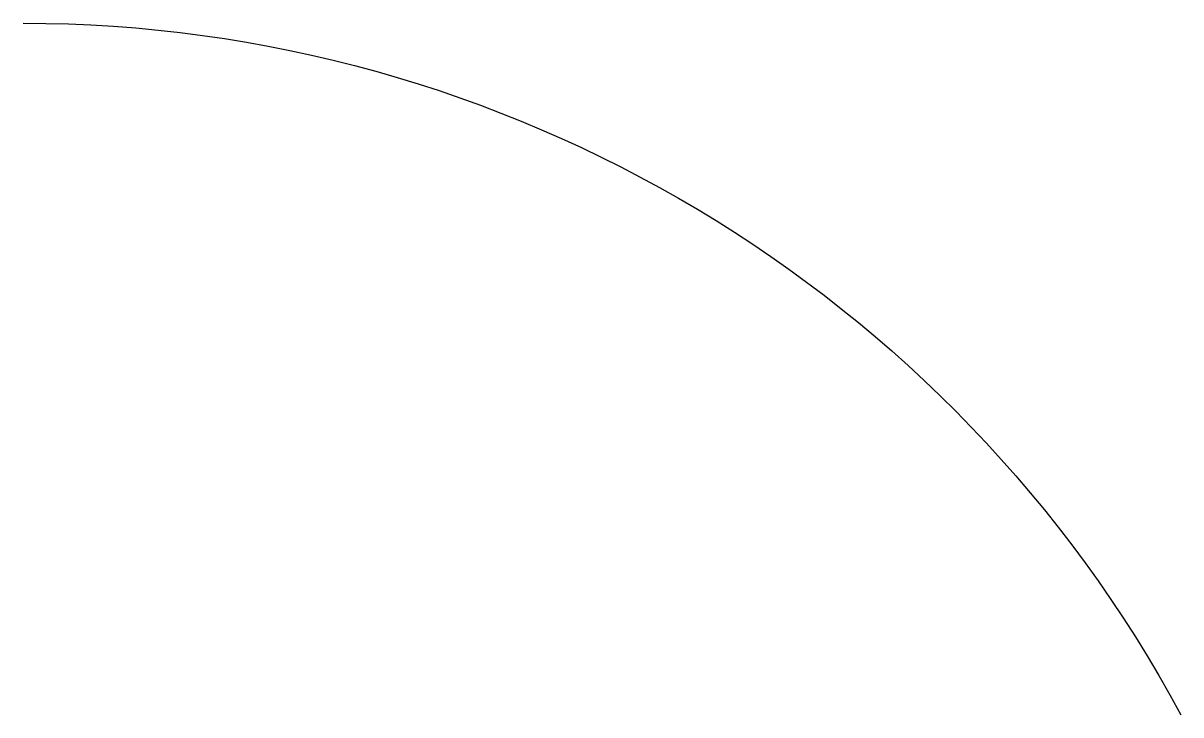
# Model space of a CAD drawing. Header units: millimetres. Extents: x -42.4 to -13.6, y 42.1 to 59.3.
import ezdxf

# ---------------------------------------------------------------- set-up
doc = ezdxf.new("R2010")
doc.units = ezdxf.units.MM
doc.layers.add('Default', color=18, linetype='Continuous', true_color=0x000000)

msp = doc.modelspace()

# ---------------------------------------------------------------- linework, layer by layer
at = {"layer": 'Default', "extrusion": (0, 0, -1)}
msp.add_arc((42.399, 26.619), 32.722, 90, 151.6992, dxfattribs=at)

doc.saveas('drawing.dxf')
